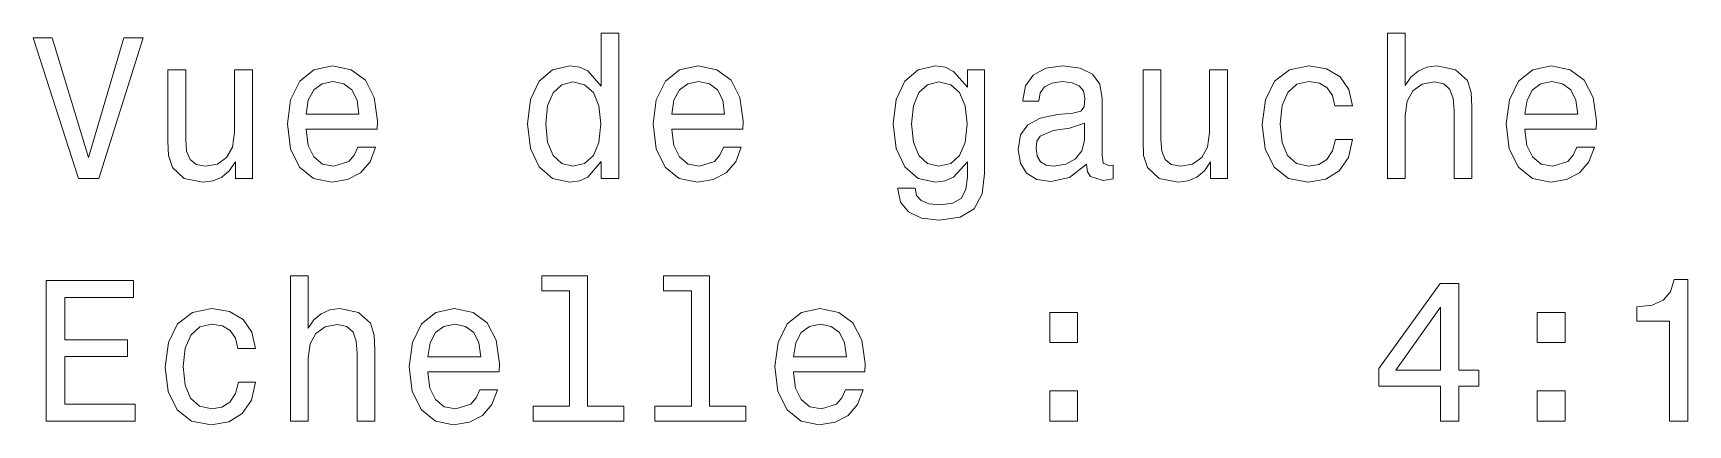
# Model space of a CAD drawing. Extents: x 0 to 420, y 0 to 297.
# Drawn here: x 270.32 to 311.54, y 103.24 to 113 of the extents above; entities that cross this region are included whole.
import ezdxf

# ---------------------------------------------------------------- set-up
doc = ezdxf.new("R2010")
doc.units = 0

msp = doc.modelspace()

# ---------------------------------------------------------------- linework, layer by layer
at = {"color": 7, "lineweight": 13}
for points in [[(284.468475, 109.796951), (284.468475, 109.378365), (284.912292, 109.378365), (284.912292, 112.999405), (284.473541, 112.999405), (284.473541, 111.673035), (284.13562, 112.05632), (283.928864, 112.147095), (283.691833, 112.182396), (283.263153, 112.081535), (282.930298, 111.79911), (282.71344, 111.345222), (282.637787, 110.734993), (282.71344, 110.124763), (282.930298, 109.665825), (283.263153, 109.378365), (283.691833, 109.282547), (283.928864, 109.317848), (284.140686, 109.408623)], [(304.056396, 109.378365), (304.500183, 109.378365), (304.500183, 110.941765), (304.545563, 111.299835), (304.691833, 111.56208), (304.918762, 111.723465), (305.221375, 111.783981), (305.46344, 111.733551), (305.614746, 111.597382), (305.690399, 111.370438), (305.715607, 111.067848), (305.715607, 109.378365), (306.159424, 109.378365), (306.159424, 111.158623), (306.139221, 111.516693), (306.048462, 111.814247), (305.750916, 112.086578), (305.286926, 112.182396), (305.03476, 112.147095), (304.817902, 112.051277), (304.636353, 111.899979), (304.500183, 111.693207), (304.500183, 112.999405), (304.056396, 112.999405)], [(272.581604, 112.883408), (271.704071, 109.902863), (270.801331, 112.883408), (270.322235, 112.883408), (271.451904, 109.378365), (271.956238, 109.378365), (273.060699, 112.883408)], [(277.120514, 110.603867), (278.895721, 110.603867), (278.900757, 110.810638), (278.820068, 111.39061), (278.598175, 111.824333), (278.245148, 112.086578), (277.776123, 112.182396), (277.3172, 112.081535), (276.964172, 111.79911), (276.737213, 111.340179), (276.656525, 110.734993), (276.732178, 110.114677), (276.959106, 109.660782), (277.307098, 109.378365), (277.760986, 109.282547), (278.154358, 109.348106), (278.477142, 109.519577), (278.714172, 109.791908), (278.850342, 110.155022), (278.41156, 110.155022), (278.320801, 109.953293), (278.189667, 109.801994), (277.816467, 109.680962), (277.528992, 109.736435), (277.312134, 109.912949), (277.170929, 110.200409), (277.120514, 110.588737)], [(286.228577, 110.603867), (288.003784, 110.603867), (288.00882, 110.810638), (287.928131, 111.39061), (287.706238, 111.824333), (287.35321, 112.086578), (286.884186, 112.182396), (286.425262, 112.081535), (286.072235, 111.79911), (285.845276, 111.340179), (285.764587, 110.734993), (285.84024, 110.114677), (286.0672, 109.660782), (286.415161, 109.378365), (286.869049, 109.282547), (287.262451, 109.348106), (287.585205, 109.519577), (287.822235, 109.791908), (287.958405, 110.155022), (287.519653, 110.155022), (287.428864, 109.953293), (287.297729, 109.801994), (286.92453, 109.680962), (286.637085, 109.736435), (286.420227, 109.912949), (286.278992, 110.200409), (286.228577, 110.588737)], [(294.020355, 109.499405), (294.020355, 112.086578), (293.596741, 112.086578), (293.596741, 111.64782), (293.248749, 112.046234), (293.036926, 112.147095), (292.799896, 112.182396), (292.371216, 112.081535), (292.038361, 111.79911), (291.821503, 111.345222), (291.74585, 110.734993), (291.821503, 110.11972), (292.038361, 109.665825), (292.371216, 109.378365), (292.799896, 109.282547), (293.041962, 109.317848), (293.243713, 109.408623), (293.596741, 109.791908), (293.596741, 109.408623), (293.556396, 109.106033), (293.445435, 108.889168), (293.233612, 108.763092), (292.915894, 108.717705), (292.638519, 108.747963), (292.441833, 108.823608), (292.325836, 108.954735), (292.290527, 109.131248), (291.861847, 109.131248), (291.861847, 109.111076), (291.927429, 108.788307), (292.12915, 108.546234), (292.451904, 108.389893), (292.890686, 108.334419), (293.415161, 108.410065), (293.763153, 108.62188), (293.959839, 108.990036)], [(296.557098, 109.731392), (296.557098, 109.716263), (296.582306, 109.544792), (296.657959, 109.423752), (296.975677, 109.327934), (297.222809, 109.368279), (297.222809, 109.71122), (297.116913, 109.696091), (296.975677, 109.76165), (296.95047, 109.963379), (296.95047, 111.365395), (296.889954, 111.723465), (296.71344, 111.975624), (296.405823, 112.126923), (295.972076, 112.182396), (295.548462, 112.12188), (295.235779, 111.950409), (295.039093, 111.683121), (294.973541, 111.330093), (294.973541, 111.299835), (295.371948, 111.299835), (295.407257, 111.51165), (295.518188, 111.662949), (295.699768, 111.753723), (295.95697, 111.789024), (296.204071, 111.763809), (296.380585, 111.688164), (296.486511, 111.557037), (296.52179, 111.375481), (296.501617, 111.163666), (296.420929, 111.057762), (296.219208, 111.007324), (295.840973, 110.96698), (295.407257, 110.876205), (295.099609, 110.714821), (294.91806, 110.462662), (294.862579, 110.089462), (294.913025, 109.756607), (295.069336, 109.509491), (295.321503, 109.353149), (295.669495, 109.297676), (296.138519, 109.40358)], [(302.745148, 111.188881), (303.183899, 111.188881), (303.09314, 111.592339), (302.876282, 111.910065), (302.538361, 112.10675), (302.099609, 112.182396), (301.615448, 112.081535), (301.247314, 111.79911), (301.01532, 111.340179), (300.934631, 110.724907), (301.010284, 110.114677), (301.237213, 109.660782), (301.595276, 109.378365), (302.084473, 109.282547), (302.518188, 109.358192), (302.856079, 109.570007), (303.088074, 109.902863), (303.188934, 110.346664), (302.76532, 110.346664), (302.689667, 110.064247), (302.548462, 109.852425), (302.346741, 109.721306), (302.099609, 109.680962), (301.791962, 109.746521), (301.570068, 109.94825), (301.433899, 110.276062), (301.388519, 110.740036), (301.433899, 111.193924), (301.575104, 111.521736), (301.802063, 111.723465), (302.099609, 111.794067), (302.361847, 111.74868), (302.558533, 111.63269), (302.689667, 111.441048)], [(307.480743, 110.603867), (309.255951, 110.603867), (309.260986, 110.810638), (309.180298, 111.39061), (308.958405, 111.824333), (308.605377, 112.086578), (308.136353, 112.182396), (307.677429, 112.081535), (307.324402, 111.79911), (307.097443, 111.340179), (307.016754, 110.734993), (307.092407, 110.114677), (307.319336, 109.660782), (307.667328, 109.378365), (308.121216, 109.282547), (308.514587, 109.348106), (308.837372, 109.519577), (309.074402, 109.791908), (309.210571, 110.155022), (308.77179, 110.155022), (308.68103, 109.953293), (308.549896, 109.801994), (308.176697, 109.680962), (307.889221, 109.736435), (307.672363, 109.912949), (307.531158, 110.200409), (307.480743, 110.588737)], [(275.784058, 112.086578), (275.34024, 112.086578), (275.34024, 110.523178), (275.289825, 110.160065), (275.143555, 109.89782), (274.916626, 109.736435), (274.619049, 109.686005), (274.382019, 109.726349), (274.230743, 109.847382), (274.144989, 110.054153), (274.124817, 110.346664), (274.124817, 112.086578), (273.68103, 112.086578), (273.68103, 110.30632), (273.696167, 109.94825), (273.791962, 109.650696), (274.084473, 109.378365), (274.553497, 109.282547), (274.805664, 109.317848), (275.022522, 109.408623), (275.209106, 109.564964), (275.360413, 109.791908), (275.360413, 109.378365), (275.784058, 109.378365)], [(277.120514, 110.977066), (277.175964, 111.32505), (277.312134, 111.582253), (277.518921, 111.738594), (277.79126, 111.794067), (278.058533, 111.738594), (278.26532, 111.582253), (278.391388, 111.32505), (278.436798, 110.977066)], [(283.767487, 111.783981), (284.059998, 111.713379), (284.281891, 111.516693), (284.413025, 111.188881), (284.46344, 110.734993), (284.413025, 110.276062), (284.281891, 109.94825), (284.059998, 109.746521), (283.767487, 109.680962), (283.490112, 109.746521), (283.27829, 109.94825), (283.137085, 110.281105), (283.091675, 110.734993), (283.137085, 111.183838), (283.27829, 111.51165), (283.490112, 111.713379)], [(286.228577, 110.977066), (286.284058, 111.32505), (286.420227, 111.582253), (286.626984, 111.738594), (286.899323, 111.794067), (287.166626, 111.738594), (287.373383, 111.582253), (287.499451, 111.32505), (287.544861, 110.977066)], [(292.204803, 110.734993), (292.250183, 111.183838), (292.386353, 111.516693), (292.598175, 111.713379), (292.880585, 111.783981), (293.178131, 111.713379), (293.400055, 111.516693), (293.536224, 111.183838), (293.586639, 110.734993), (293.536224, 110.276062), (293.400055, 109.94825), (293.178131, 109.746521), (292.880585, 109.680962), (292.598175, 109.746521), (292.386353, 109.94825), (292.250183, 110.281105)], [(300.072235, 112.086578), (299.628418, 112.086578), (299.628418, 110.523178), (299.578003, 110.160065), (299.431732, 109.89782), (299.204803, 109.736435), (298.907257, 109.686005), (298.670227, 109.726349), (298.518921, 109.847382), (298.433197, 110.054153), (298.413025, 110.346664), (298.413025, 112.086578), (297.969208, 112.086578), (297.969208, 110.30632), (297.984344, 109.94825), (298.08017, 109.650696), (298.372681, 109.378365), (298.841675, 109.282547), (299.093842, 109.317848), (299.310699, 109.408623), (299.497314, 109.564964), (299.64859, 109.791908), (299.64859, 109.378365), (300.072235, 109.378365)], [(307.480743, 110.977066), (307.536194, 111.32505), (307.672363, 111.582253), (307.87915, 111.738594), (308.151489, 111.794067), (308.418762, 111.738594), (308.625549, 111.582253), (308.751617, 111.32505), (308.796997, 110.977066)], [(296.506683, 110.326492), (296.446167, 110.064247), (296.28476, 109.862511), (296.042694, 109.731392), (295.745148, 109.686005), (295.553497, 109.71122), (295.417328, 109.791908), (295.331604, 109.933121), (295.306396, 110.129807), (295.326569, 110.30632), (295.407257, 110.432396), (295.730011, 110.573608), (296.138519, 110.634125), (296.506683, 110.755165)], [(270.644989, 103.331535), (272.864014, 103.331535), (272.864014, 103.755165), (271.108978, 103.755165), (271.108978, 104.940323), (272.672363, 104.940323), (272.672363, 105.35891), (271.108978, 105.35891), (271.108978, 106.407906), (272.823669, 106.407906), (272.823669, 106.831535), (270.644989, 106.831535)], [(276.732178, 103.331535), (277.175964, 103.331535), (277.175964, 104.894936), (277.221375, 105.253006), (277.367615, 105.515251), (277.594574, 105.676636), (277.897156, 105.737152), (278.139221, 105.686722), (278.290527, 105.550552), (278.36618, 105.323608), (278.391388, 105.021019), (278.391388, 103.331535), (278.835205, 103.331535), (278.835205, 105.111794), (278.815033, 105.469864), (278.724243, 105.767418), (278.426697, 106.039749), (277.962708, 106.135567), (277.710571, 106.100266), (277.493713, 106.004448), (277.312134, 105.853149), (277.175964, 105.646378), (277.175964, 106.952576), (276.732178, 106.952576)], [(283.686798, 106.579376), (283.686798, 103.704735), (282.773956, 103.704735), (282.773956, 103.331535), (285.038361, 103.331535), (285.038361, 103.704735), (284.130585, 103.704735), (284.130585, 106.952576), (282.990814, 106.952576), (282.990814, 106.579376)], [(286.722809, 106.579376), (286.722809, 103.704735), (285.809998, 103.704735), (285.809998, 103.331535), (288.074402, 103.331535), (288.074402, 103.704735), (287.166626, 103.704735), (287.166626, 106.952576), (286.026855, 106.952576), (286.026855, 106.579376)], [(305.377716, 103.331535), (305.831604, 103.331535), (305.831604, 104.198967), (306.330872, 104.198967), (306.330872, 104.602432), (305.831604, 104.602432), (305.831604, 106.75589), (305.37265, 106.75589), (303.839539, 104.642776), (303.839539, 104.198967), (305.377716, 104.198967)], [(311.081604, 103.331535), (311.540527, 103.331535), (311.540527, 106.85675), (311.197601, 106.85675), (311.106812, 106.549118), (310.925262, 106.342346), (310.647888, 106.221306), (310.264587, 106.180962), (310.264587, 105.822891), (311.081604, 105.822891)], [(275.420929, 105.142052), (275.859711, 105.142052), (275.768921, 105.545509), (275.552063, 105.863235), (275.214172, 106.059921), (274.775391, 106.135567), (274.29126, 106.034706), (273.923096, 105.752281), (273.691101, 105.29335), (273.610413, 104.678078), (273.686066, 104.067848), (273.913025, 103.613953), (274.271088, 103.331535), (274.760284, 103.235718), (275.194, 103.311363), (275.531891, 103.523178), (275.763885, 103.856033), (275.864746, 104.299835), (275.441101, 104.299835), (275.365448, 104.017418), (275.224243, 103.805595), (275.022522, 103.674477), (274.775391, 103.634132), (274.467773, 103.699692), (274.24585, 103.901421), (274.109711, 104.229233), (274.064301, 104.693207), (274.109711, 105.147095), (274.250916, 105.474907), (274.477844, 105.676636), (274.775391, 105.747238), (275.037659, 105.701851), (275.234344, 105.585861), (275.365448, 105.394218)], [(280.156525, 104.557037), (281.931732, 104.557037), (281.936798, 104.763809), (281.856079, 105.343781), (281.634186, 105.777504), (281.281158, 106.039749), (280.812134, 106.135567), (280.35321, 106.034706), (280.000183, 105.752281), (279.773254, 105.29335), (279.692535, 104.688164), (279.768188, 104.067848), (279.995148, 103.613953), (280.34314, 103.331535), (280.797028, 103.235718), (281.190399, 103.301277), (281.513153, 103.472748), (281.750183, 103.745079), (281.886353, 104.108192), (281.447601, 104.108192), (281.356812, 103.906464), (281.225677, 103.755165), (280.852478, 103.634132), (280.565033, 103.689606), (280.348175, 103.866119), (280.20697, 104.15358), (280.156525, 104.541908)], [(289.264587, 104.557037), (291.039825, 104.557037), (291.044861, 104.763809), (290.964172, 105.343781), (290.742249, 105.777504), (290.389221, 106.039749), (289.920227, 106.135567), (289.461273, 106.034706), (289.108246, 105.752281), (288.881317, 105.29335), (288.800629, 104.688164), (288.876282, 104.067848), (289.10321, 103.613953), (289.451202, 103.331535), (289.90509, 103.235718), (290.298462, 103.301277), (290.621216, 103.472748), (290.858246, 103.745079), (290.994415, 104.108192), (290.555664, 104.108192), (290.464874, 103.906464), (290.333771, 103.755165), (289.960571, 103.634132), (289.673096, 103.689606), (289.456238, 103.866119), (289.315033, 104.15358), (289.264587, 104.541908)], [(295.644287, 105.288307), (296.34024, 105.288307), (296.34024, 106.039749), (295.644287, 106.039749)], [(304.263153, 104.602432), (305.377716, 106.170876), (305.377716, 104.602432)], [(307.788361, 105.288307), (308.484344, 105.288307), (308.484344, 106.039749), (307.788361, 106.039749)], [(280.156525, 104.930237), (280.212006, 105.278221), (280.348175, 105.535423), (280.554932, 105.691765), (280.827271, 105.747238), (281.094574, 105.691765), (281.301331, 105.535423), (281.427429, 105.278221), (281.472809, 104.930237)], [(289.264587, 104.930237), (289.320068, 105.278221), (289.456238, 105.535423), (289.663025, 105.691765), (289.935333, 105.747238), (290.202637, 105.691765), (290.409424, 105.535423), (290.535492, 105.278221), (290.580872, 104.930237)], [(295.644287, 103.331535), (296.34024, 103.331535), (296.34024, 104.082977), (295.644287, 104.082977)], [(307.788361, 103.331535), (308.484344, 103.331535), (308.484344, 104.082977), (307.788361, 104.082977)]]:
    msp.add_lwpolyline(points, close=True, dxfattribs=at)

doc.saveas('drawing.dxf')
